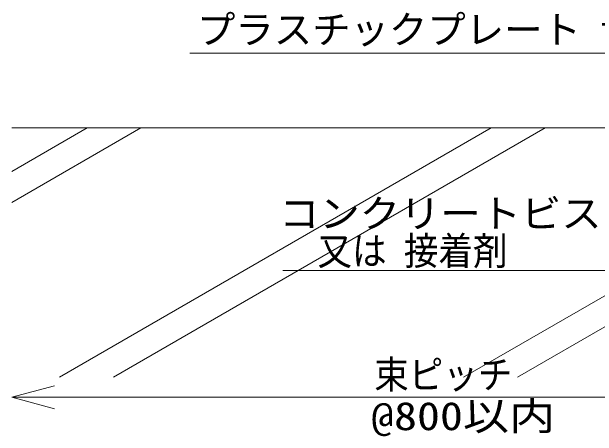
# Model space of a CAD drawing. Units: millimetres, scale not verified. Extents: x -4131 to 4169, y -981 to 998.
# Drawn here: x 1069.8 to 1287.2, y -655.6 to -498 of the extents above; entities that cross this region are included whole.
import ezdxf
from ezdxf.enums import TextEntityAlignment as Align

# ---------------------------------------------------------------- set-up
doc = ezdxf.new("R2010")
doc.units = ezdxf.units.MM
doc.header["$LTSCALE"] = 10
for name, color, linetype, lineweight in [('0-2_文字', 4, 'Continuous', 9), ('0-3_寸法', 7, 'Continuous', 9), ('0-4_一般', 4, 'Continuous', 9)]:
    doc.layers.add(name, color=color, linetype=linetype, lineweight=lineweight)
doc.styles.add('ＭＳ ゴシック', font='')
doc.styles.get('ＭＳ ゴシック').set_extended_font_data('MS Gothic')

# ---------------------------------------------------------------- blocks, each defined once
blk = doc.blocks.new('グループ-33-1')
at = {"layer": '0-3_寸法', "color": 4}
blk.add_line((18661.6, -3495.4), (11521.6, -3495.4), dxfattribs=at)
blk.add_lwpolyline([(11680.4, -3537.9), (11521.6, -3495.4), (11680.4, -3452.8)], dxfattribs=at)
at = {"layer": '0-3_寸法', "color": 4, "style": 'ＭＳ ゴシック'}
for s, width, p in [('束ピッチ', 0.9, (12867.3, -3494.8)), ('@800以内', 1.2, (12855.6, -3648.7))]:
    blk.add_text(s, height=104.5, dxfattribs=dict(at, width=width)).set_placement(p, align=Align.BOTTOM_LEFT)

msp = doc.modelspace()

# ---------------------------------------------------------------- linework, layer by layer
at = {"layer": '0-2_文字'}
for p, q in [((1322.55, -513.35), (1135.93, -513.35)), ((1319.21, -594.03), (1170.53, -594.03))]:
    msp.add_line(p, q, dxfattribs=at)
at = {"layer": '0-4_一般'}
for p, q in [((1097.81, -541.14), (1069.81, -557.3)), ((1117.81, -541.14), (1069.81, -568.85)), ((1247.81, -541.14), (1087.6, -633.64)), ((1267.81, -541.14), (1107.6, -633.64)), ((1397.81, -541.14), (1237.6, -633.64)), ((1417.81, -541.14), (1257.6, -633.64))]:
    msp.add_line(p, q, dxfattribs=at)
at = {"layer": '0-4_一般', "color": 3}
msp.add_line((1069.81, -541.14), (1783.81, -541.14), dxfattribs=at)

# ---------------------------------------------------------------- block references
at = {"layer": '0-3_寸法', "xscale": 0.1, "yscale": 0.1}
msp.add_blockref('グループ-33-1', (-82.35, -291.6), dxfattribs=at)

# ---------------------------------------------------------------- texts
at = {"layer": '0-2_文字', "style": 'ＭＳ ゴシック'}
msp.add_text('プラスチックプレート t=1.0', height=10.45, dxfattribs=at).set_placement((1138.6, -512.94), align=Align.BOTTOM_LEFT)
for s, width, p in [('コンクリートビス(SUS)', 1.05, (1169.08, -581.24)), ('\u3000又は 接着剤', 0.9, (1170.53, -595.13))]:
    msp.add_text(s, height=10.45, dxfattribs=dict(at, width=width)).set_placement(p, align=Align.BOTTOM_LEFT)

doc.saveas('drawing.dxf')
